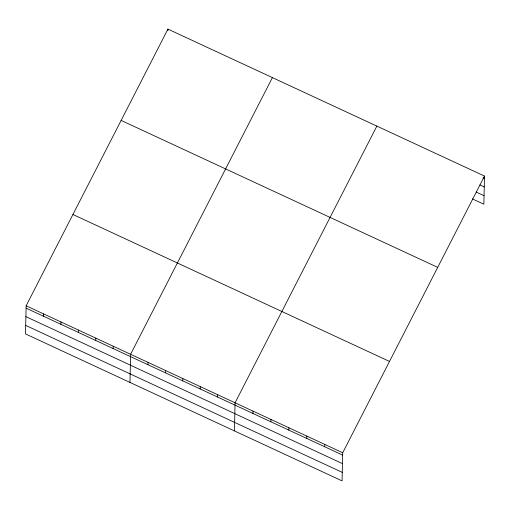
<?xml version="1.0" encoding="UTF-8"?>
<svg xmlns="http://www.w3.org/2000/svg" width="510" height="510" viewBox="0 0 510 510"><rect width="100%" height="100%" fill="white"/><g stroke="black" fill="none" stroke-linecap="round" stroke-linejoin="round"><path stroke-width="0.76" d="M26.137 305.79L25.5 333.922L342.07 480.885L342.707 452.752L484.5 176.077L167.93 29.115L26.137 305.79L342.707 452.752M43.497 316.226L43.548 313.867M60.907 324.309L60.964 321.95M78.317 332.392L78.374 330.034M95.733 340.476L95.784 338.117M113.143 348.559L113.194 346.201M129.967 382.417L130.605 354.284L272.397 77.616M147.964 364.726L148.015 362.368M167.892 30.689L167.93 29.115M165.374 372.804L165.431 370.451M182.784 380.887L182.841 378.535M200.201 388.971L200.251 386.618M217.611 397.054L217.662 394.702M234.434 430.918L235.072 402.785L376.864 126.11M252.96 413.463L253.011 411.111M270.899 421.795L270.95 419.437M288.838 430.121L288.889 427.769M306.778 438.447L306.829 436.095M324.717 446.779L324.768 444.42M484.5 176.077L483.862 204.21L472.381 198.881M483.008 177.767L484.449 178.436M479.948 184.945L484.251 186.94M476.161 192.04L484.054 195.706M121.138 120.417L437.707 267.38M72.93 214.487L389.5 361.45M26.087 308.142L342.656 455.105M25.889 316.653L342.459 463.615M25.691 325.412L342.261 472.375"/></g></svg>
